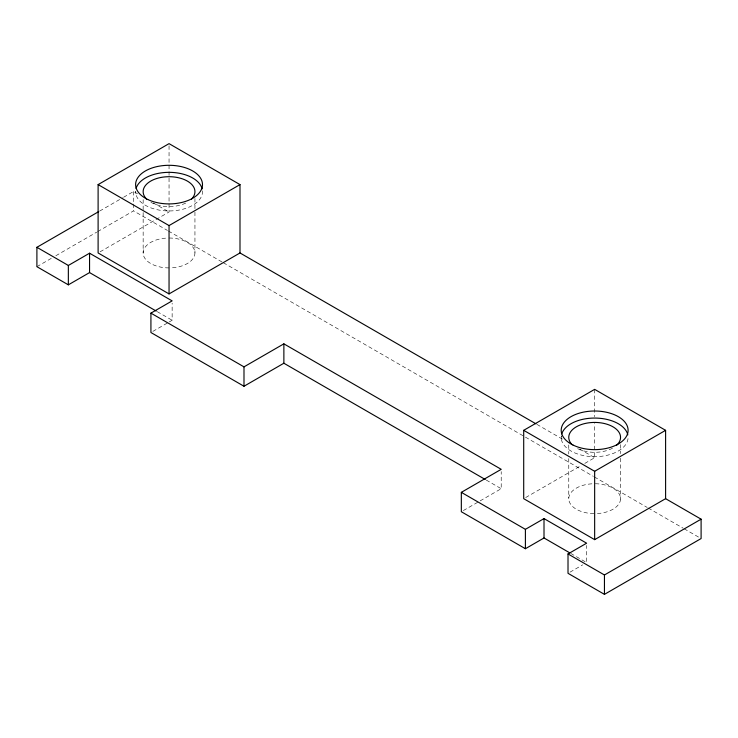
<?xml version="1.0" encoding="UTF-8"?>
<svg xmlns="http://www.w3.org/2000/svg" width="738" height="738" viewBox="0 0 738 738"><rect width="100%" height="100%" fill="white"/><g stroke="black" fill="none" stroke-linecap="round" stroke-linejoin="round"><path stroke-width="0.55" stroke-dasharray="3.69 2.77" d="M99.676 211.059L122.591 197.83M123.587 197.258L133.55 191.502L137.489 193.78M36.9 266.686L51.845 258.051M55.83 255.754L96.687 232.166M97.684 231.594L133.55 210.883L167.461 230.459M100.073 251.824L169.048 212L169.048 143.642M152.858 331.399L168.282 322.497M169.251 321.934L172.138 320.264L172.138 303.17M463.326 510.576L501.213 488.704L501.213 471.6M525.677 497.541L580.861 465.687M584.8 463.409L594.653 457.717L594.653 423.538M569.976 572.19L582.706 564.838M153.273 202.895L169.048 212M536.867 424.359L562.771 439.313M579.708 449.091L594.653 457.717M168.458 231.04L222.322 262.138M223.319 262.71L593.37 476.361M594.376 476.942L647.235 507.458M648.232 508.039L683.148 528.187M684.144 528.768L700.104 537.984M486.259 480.069L501.213 488.704M157.212 311.648L172.138 320.264M570.769 553.426L586.618 562.577L586.618 545.474M620.538 444.58L620.538 453.667M620.538 458.206L620.538 499.082M594.653 389.36L594.653 416.702M568.767 444.922L568.767 453.999M568.767 458.547L568.767 498.279M561.314 438.889L561.314 435.863A33.441 19.308 0 0 0 593.776 456.674A33.441 19.308 0 0 0 628.084 436.859M194.943 198.467L194.943 210.957M194.943 212.092L194.943 252.959M143.154 199.601L143.154 252.959M135.755 191.446L135.755 193.457M133.55 191.502L133.55 202.904M133.55 204.048L133.55 210.883M595.345 483.741A25.895 14.944 0 0 1 620.538 498.427A25.895 14.944 0 0 1 596.212 513.602M593.961 513.62A25.895 14.944 0 0 1 568.767 498.934A25.895 14.944 0 0 1 593.084 483.759M612.466 448.215A25.895 14.944 0 0 1 576.655 448.114M169.048 238.014A25.895 14.944 0 0 1 194.933 252.636A25.895 14.944 0 0 1 170.174 267.894M169.048 267.912A25.895 14.944 0 0 1 143.163 253.282A25.895 14.944 0 0 1 167.932 238.023M185.699 203.098A25.895 14.944 0 0 1 150.746 202.221M202.47 190.847A33.441 19.308 0 0 1 169.565 210.957A33.441 19.308 0 0 1 135.607 191.437"/><path stroke-width="1.11" d="M239.998 252.959L169.048 293.918L98.108 252.959L98.108 184.601L169.048 143.642L239.998 184.601L239.998 252.959L535.871 423.787M156.225 311.076L89.556 272.59L68.348 284.84L36.9 266.686L36.9 247.304L98.68 211.64M36.9 247.304L68.348 265.459L89.556 253.208L172.138 300.883L150.921 313.133L150.921 332.515L243.992 386.251L283.872 363.225L485.263 479.497M98.108 184.601L169.048 225.57L239.998 184.601M150.921 313.133L243.992 366.869L283.872 343.843L501.213 469.322L461.333 492.347L461.333 511.729L525.401 548.721L544.007 537.974L569.773 552.854M523.703 430.328L594.653 389.36L665.602 430.328L665.602 498.676L594.653 539.644L523.703 498.676L523.703 430.328L594.653 471.287L665.602 430.328M461.333 492.347L525.401 529.34L544.007 518.593L586.618 543.196L568.011 553.943L568.011 573.315L604.45 594.358L701.1 538.555L701.1 519.174L665.602 498.676M568.011 553.943L604.45 574.976L701.1 519.174M604.45 574.976L604.45 594.358M594.653 471.287L594.653 539.644M544.007 518.593L544.007 537.974M525.401 529.34L525.401 548.721M283.872 343.843L283.872 363.225M243.992 366.869L243.992 386.251M169.048 225.57L169.048 293.918M89.556 253.208L89.556 272.59M68.348 265.459L68.348 284.84M571.895 444.497A25.895 14.944 0 0 1 595.345 422.431A25.895 14.944 0 0 1 616.719 445.189M561.766 433.852A33.441 19.308 0 0 1 595.538 418.068A33.441 19.308 0 0 1 627.807 434.857M146.622 199.122A25.895 14.944 0 0 1 169.048 176.705A25.895 14.944 0 0 1 191.474 199.122M136.078 188.421A33.441 19.308 0 0 1 169.426 172.341A33.441 19.308 0 0 1 202.138 188.845M147.72 199.472A33.441 19.308 0 0 0 202.018 187.839A33.441 19.308 0 0 0 157.415 166.502A33.441 19.308 0 0 0 147.72 199.472M572.928 445.005A33.441 19.308 0 0 0 627.54 433.843A33.441 19.308 0 0 0 583.49 412.118A33.441 19.308 0 0 0 572.928 445.005"/></g></svg>
